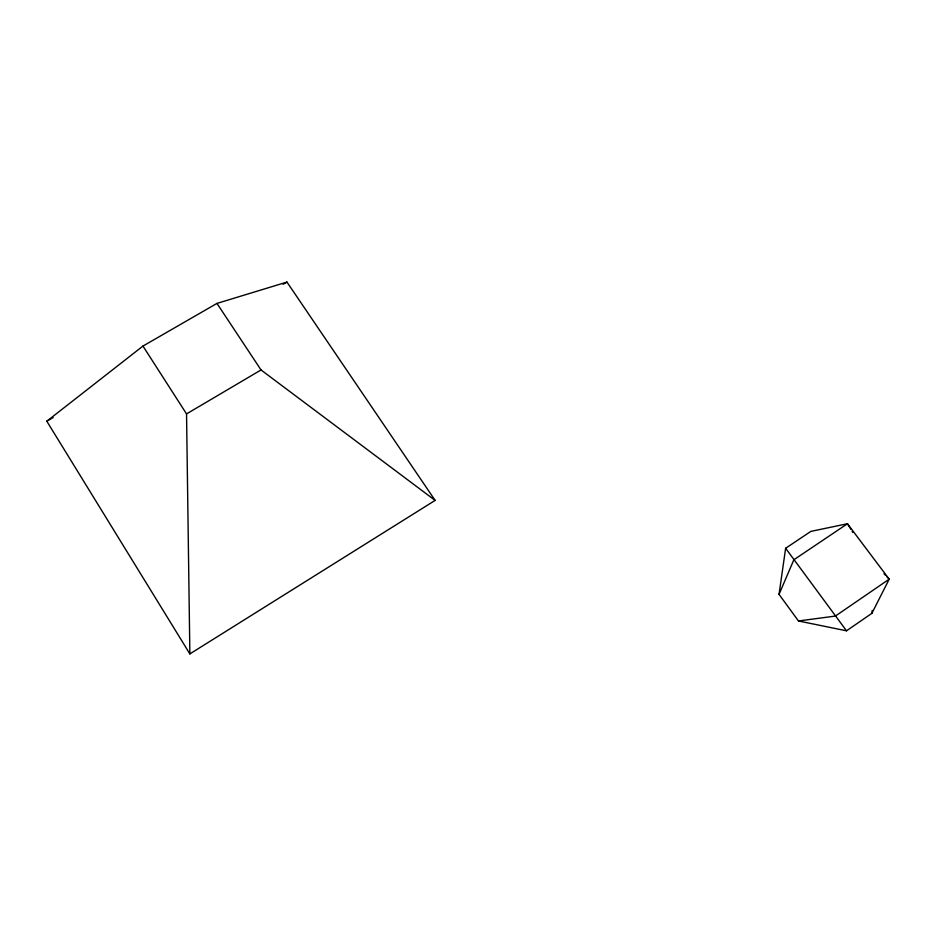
<?xml version="1.0" encoding="UTF-8"?>
<svg xmlns="http://www.w3.org/2000/svg" width="936" height="936" viewBox="0 0 936 936"><rect width="100%" height="100%" fill="white"/><g stroke="black" fill="none" stroke-linecap="round" stroke-linejoin="round"><path stroke-width="1.4" d="M871.884 613.326L889.2 579.173L847.466 523.739L810.845 531.391L785.632 548.274L779.044 594.36L798.478 620.977L846.518 630.805L871.884 613.326L872.235 610.424M779.044 594.36L793.868 559.763L847.466 523.739L850.836 529.238M46.8 421.223L142.962 346.063L216.965 303.404L286.966 282.087L435.123 500.397L189.868 653.913L46.8 421.223L53.118 417.561M189.868 653.913L186.545 413.911L261.027 369.954L435.123 500.397M283.175 284.275L286.966 282.087M798.478 620.977L835.403 616.063L889.2 579.173L886.954 576.822M884.017 573.733L885.479 575.277M846.518 630.805L785.632 548.274M216.965 303.404L261.027 369.954M142.962 346.063L186.545 413.911M852.158 531.402L852.825 532.479"/></g></svg>
